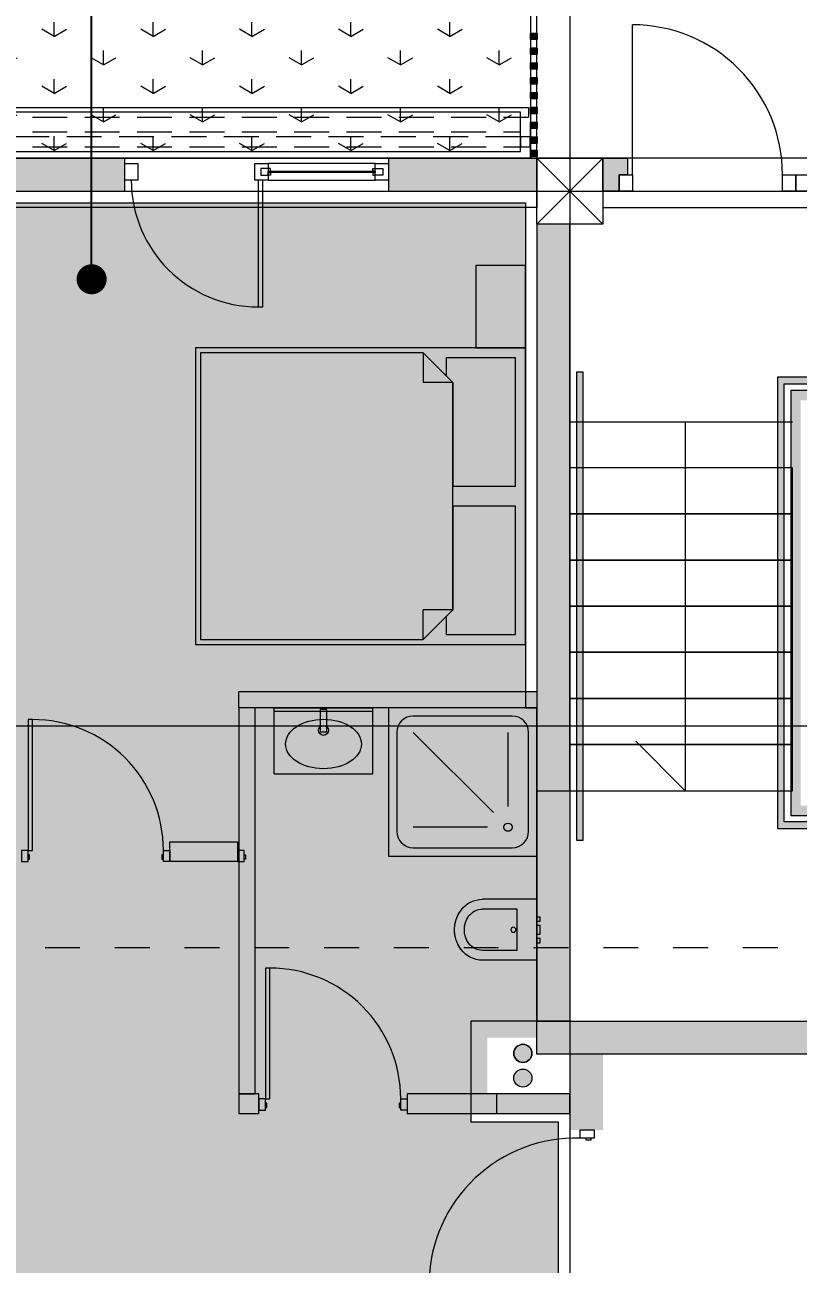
# Model space of a CAD drawing. Header units: millimetres. Extents: x 475159934 to 476245151, y 4620917055 to 4621447368.
# Drawn here: x 475237018 to 475241709, y 4620995421 to 4621002946 of the extents above; entities that cross this region are included whole.
import ezdxf

# ---------------------------------------------------------------- set-up
doc = ezdxf.new("R2010")
doc.units = ezdxf.units.MM
doc.header["$MEASUREMENT"] = 0
doc.linetypes.add('Dashed', pattern=[423.333333, 211.666667, -211.666667])
doc.linetypes.add('Hidden Line', pattern=[317.5, 211.666667, -105.833333])
for name, color, linetype, lineweight in [('2D Drafting - General_Pen_No__1_Pen_No__7', 7, 'Continuous', 0), ('2D Drafting - General_Pen_No__1_Pen_No__7_Pen_No__7', 7, 'Continuous', 0), ('2D Drafting - General_Pen_No__250_Pen_No__2_Pen_No__250', 7, 'Continuous', 0), ('2D Drafting - General_Pen_No__250_Pen_No__2_Pen_No__7', 7, 'Continuous', 0), ('2D Drafting - General_Pen_No__250_Pen_No__7_Pen_No__154', 154, 'Continuous', 0), ('2D Drafting - General_Pen_No__250_Pen_No__7_Pen_No__250', 7, 'Continuous', 0), ('2D Drafting - General_Pen_No__250_Pen_No__7_Pen_No__7', 7, 'Continuous', 0), ('2D Drafting - General_Pen_No__7_Pen_No__7_Pen_No__7', 7, 'Continuous', 0), ('Doors_Pen_No__7_Pen_No__7_Pen_No__7', 7, 'Continuous', 0), ('G-Anno-Nplt_Pen_No__151', 151, 'Continuous', 0), ('G-Anno-Nplt_Pen_No__250', 7, 'Continuous', 0), ('G-Anno-Nplt_Pen_No__4', 7, 'Continuous', 0), ('G-Anno-Nplt_Pen_No__7', 7, 'Continuous', 0), ('gegmebi_Pen_No__7_Pen_No__7', 7, 'Continuous', 0), ('kar-panjara_Pen_No__7_Pen_No__7_Pen_No__7', 7, 'Continuous', 0), ('New_0_Pen_No__250_Pen_No__255', 255, 'Continuous', 0), ('New_0_Pen_No__250_Pen_No__7', 7, 'Continuous', 0), ('New_2D Drafting - General_Pen_No__1', 1, 'Continuous', 0), ('New_2D Drafting - General_Pen_No__250_Pen_No__7_Pen_No__112', 112, 'Continuous', 0), ('New_2D Drafting - General_Pen_No__250_Pen_No__7_Pen_No__4', 7, 'Continuous', 0), ('New_2D Drafting - General_Pen_No__2_Pen_No__250', 7, 'Continuous', 0), ('New_2D Drafting - General_Pen_No__4', 7, 'Continuous', 0), ('New_Interior - Furniture _Pen_No__4', 7, 'Continuous', 0), ('New_shenobebi_Pen_No__1', 1, 'Continuous', 0), ('New_Structural - Bearing_Pen_No__250', 7, 'Continuous', 0), ('shaxtebi da milebi_Pen_No__1_Pen_No__1_Pen_No__1', 1, 'Continuous', 0), ('zoma_Pen_No__142', 142, 'Continuous', 0), ('zoma_Pen_No__5_Pen_No__5', 5, 'Continuous', 0)]:
    doc.layers.add(name, color=color, linetype=linetype, lineweight=lineweight)
for name, color, linetype, lineweight, true_color in [('New_2D Drafting - General_Pen_No__250_Pen_No__7_Pen_No__252', 7, 'Continuous', 0, 0x666666), ('New_Car-Art_Pen_No__252', 7, 'Continuous', 0, 0x666666), ('New_Interior - Furniture _Pen_No__252', 7, 'Continuous', 0, 0x666666), ('New_R03_Nakveti_Pen_No__252', 7, 'Continuous', 0, 0x666666), ('shaxtebi da milebi_Pen_No__1_Pen_No__1_Pen_No__252', 7, 'Continuous', 0, 0x666666)]:
    doc.layers.add(name, color=color, linetype=linetype, lineweight=lineweight, true_color=true_color)
for name, color, linetype in [('New_Interior - Furniture', 7, 'Continuous'), ('New_R03_Nakveti', 7, 'Continuous'), ('zoma', 7, 'Continuous')]:
    doc.layers.add(name, color=color, linetype=linetype)
doc.styles.add('GENERATED_STYLE_3', font='arial.ttf')
doc.dimstyles.new('GENERATED_STYLE__27', dxfattribs={"dimtxt": 0.18, "dimasz": 364.8, "dimexe": 0.18, "dimexo": 0.0625, "dimgap": 0, "dimtad": 0, "dimtih": 1, "dimtoh": 1, "dimdec": 4, "dimzin": 0, "dimdsep": 46, "dimcen": 0.09, "dimadec": 0, "dimazin": 0, "dimtfac": 1, "dimtdec": 4, "dimtmove": 0, "dimatfit": 3, "dimldrblk": 'ARROWHEAD_11', "dimfxl": 1, "dimtolj": 1, "dimtzin": 0, "dimarcsym": 0})
doc.dimstyles.new('GENERATED_STYLE__3', dxfattribs={"dimtxt": 200, "dimasz": 64.421331, "dimexe": 0.18, "dimexo": 3, "dimgap": 0, "dimtad": 1, "dimtih": 1, "dimtoh": 1, "dimlfac": 0.001, "dimzin": 0, "dimdsep": 46, "dimtxsty": 'GENERATED_STYLE_3', "dimblk": 'ARROWHEAD_2', "dimblk1": 'ARROWHEAD_2', "dimblk2": 'ARROWHEAD_2', "dimcen": 0.09, "dimclrd": 142, "dimclre": 142, "dimclrt": 142, "dimadec": 0, "dimazin": 0, "dimtfac": 1, "dimtdec": 4, "dimtmove": 0, "dimatfit": 3, "dimfxl": 1, "dimtolj": 1, "dimtzin": 0, "dimarcsym": 0})
doc.dimstyles.new('GENERATED_STYLE__6', dxfattribs={"dimtxt": 200, "dimasz": 64.421331, "dimexe": 0.18, "dimexo": 3, "dimgap": 0, "dimtad": 1, "dimlfac": 0.001, "dimzin": 0, "dimdsep": 46, "dimtxsty": 'GENERATED_STYLE_3', "dimblk": 'ARROWHEAD_2', "dimblk1": 'ARROWHEAD_2', "dimblk2": 'ARROWHEAD_2', "dimcen": 0.09, "dimclrd": 142, "dimclre": 142, "dimclrt": 142, "dimadec": 0, "dimazin": 0, "dimtfac": 1, "dimtdec": 4, "dimtmove": 0, "dimatfit": 3, "dimfxl": 1, "dimtolj": 1, "dimtzin": 0, "dimarcsym": 0})

# ---------------------------------------------------------------- blocks, each defined once
blk = doc.blocks.new('Bed Layout 23_5')
at = {"layer": 'New_R03_Nakveti_Pen_No__252', "color": 251, "linetype": 'Continuous', "lineweight": 0, "true_color": 0x666666}
for p, q in [((-900, 0), (-1399.9, 0)), ((-1399.9, 0), (-1399.9, -300)), ((-900, -300), (-900, 0)), ((900, 0), (-900, 0)), ((-900, 0), (-900, -2000)), ((900, -2000), (900, 0)), ((-1399.9, -300), (-900, -300)), ((-690, -440), (-870, -620)), ((0, -440), (-690, -440)), ((-690, -440), (-690, -620)), ((690, -440), (0, -440)), ((870, -620), (690, -440)), ((690, -440), (690, -620)), ((-870, -620), (-870, -1970)), ((-870, -620), (-690, -620)), ((870, -620), (690, -620)), ((870, -1970), (870, -620)), ((-900, -2000), (900, -2000)), ((-870, -1970), (0, -1970)), ((0, -1970), (870, -1970))]:
    blk.add_line(p, q, dxfattribs=at)
at = {"layer": 'New_R03_Nakveti_Pen_No__252', "color": 251, "linetype": 'Continuous', "lineweight": 0, "true_color": 0x666666, "flags": 128}
for points in [[(-60, -440), (-60, -60), (-840, -60), (-840, -480), (-730, -480), (-690, -440)], [(690, -440), (730, -480), (840, -480), (840, -60), (60, -60), (60, -440)]]:
    blk.add_lwpolyline(points, close=True, dxfattribs=at)
blk = doc.blocks.new('Shower Tray 26_6')
at = {"layer": 'New_Interior - Furniture _Pen_No__252', "color": 251, "linetype": 'Continuous', "lineweight": 0, "true_color": 0x666666}
for p, q in [((750, 850), (150, 850)), ((50, 750), (50, 150)), ((175, 300), (175, 750)), ((263.4, 263.4), (750, 750)), ((850, 150), (850, 750)), ((300, 175), (750, 175)), ((150, 50), (750, 50))]:
    blk.add_line(p, q, dxfattribs=at)
at = {"layer": 'New_Interior - Furniture _Pen_No__252', "color": 251, "linetype": 'Continuous', "lineweight": 0, "true_color": 0x666666, "flags": 128}
blk.add_lwpolyline([(900, 0), (900, 900), (0, 900), (0, 0)], close=True, dxfattribs=at)
at = {"layer": 'New_Interior - Furniture _Pen_No__252', "color": 251, "linetype": 'Continuous', "lineweight": 0, "true_color": 0x666666}
blk.add_circle((175, 175), 25, dxfattribs=at)
for centre, start, end in [((150, 750), 90, 180), ((750, 750), 0, 90), ((150, 150), 180, 270), ((750, 150), 270, 0)]:
    blk.add_arc(centre, 100, start, end, dxfattribs=at)
blk = doc.blocks.new('Multi-Basin Counter 26')
at = {"layer": 'New_Interior - Furniture _Pen_No__252', "color": 251, "linetype": 'Continuous', "lineweight": 0, "true_color": 0x666666}
for p, q in [((-300, 0), (300, 0)), ((-300, -400), (-300, 0)), ((300, -400), (300, 0)), ((-300, -20), (300, -20)), ((-300, -400), (300, -400))]:
    blk.add_line(p, q, dxfattribs=at)
at = {"layer": 'New_Interior - Furniture _Pen_No__252', "color": 251, "linetype": 'Continuous', "lineweight": 0, "true_color": 0x666666, "flags": 128}
blk.add_lwpolyline([(-20, -145), (20, -145), (20, -10), (-20, -10)], close=True, dxfattribs=at)
at = {"layer": 'New_Interior - Furniture _Pen_No__252', "color": 251, "linetype": 'Continuous', "lineweight": 0, "true_color": 0x666666}
blk.add_circle((0, -137.1895), 30, dxfattribs=at)
blk.add_ellipse((0, -220), major_axis=(230, 0), ratio=0.652173913, dxfattribs=at)
blk = doc.blocks.new('Bidet 26')
at = {"layer": 'New_Interior - Furniture _Pen_No__252', "color": 251, "linetype": 'Continuous', "lineweight": 0, "true_color": 0x666666}
for p, q in [((185, 0), (-185, 0)), ((-78.5, 20), (-74.5, 20)), ((-78.5, 0), (-78.5, 20)), ((-74.5, 20), (-65, 20)), ((-65, 20), (-55.5, 20)), ((-55.5, 20), (-51.5, 20)), ((-51.5, 0), (-51.5, 20)), ((-27, 20), (-19.1, 20)), ((-27, 0), (-27, 20)), ((-19.1, 20), (0, 20)), ((0, 20), (19.1, 20)), ((0, 0), (19.1, 0)), ((19.1, 20), (27, 20)), ((19.1, 0), (27, 0)), ((27, 0), (27, 20)), ((51.5, 20), (55.5, 20)), ((51.5, 0), (51.5, 20)), ((51.5, 0), (55.5, 0)), ((55.5, 20), (65, 20)), ((55.5, 0), (65, 0)), ((65, 20), (74.5, 20)), ((65, 0), (74.5, 0)), ((74.5, 20), (78.5, 20)), ((74.5, 0), (78.5, 0)), ((78.5, 0), (78.5, 20)), ((185, 0), (185, -330)), ((-185, 0), (-185, -330)), ((-78.5, 0), (-74.5, 0)), ((-74.5, 0), (-65, 0)), ((-65, 0), (-55.5, 0)), ((-55.5, 0), (-51.5, 0)), ((-27, 0), (-19.1, 0)), ((-19.1, 0), (0, 0)), ((-125, -120), (-125, -330)), ((-125, -120), (125, -120)), ((125, -120), (125, -330))]:
    blk.add_line(p, q, dxfattribs=at)
blk.add_circle((0, -142.5), 15, dxfattribs=at)
for centre, radius, start, end in [((-22.5, -330), 162.5, 180, 233.1301), ((-22.5, -330), 162.5, 180, 233.1301), ((-22.5, -330), 102.5, 180, 233.1301), ((22.5, -330), 102.5, 306.8699, 0), ((22.5, -330), 162.5, 306.8699, 0), ((0, -300), 140, 233.1301, 306.8699), ((0, -300), 200, 233.1301, 306.8699), ((0, -300), 200, 233.1301, 270)]:
    blk.add_arc(centre, radius, start, end, dxfattribs=at)
blk = doc.blocks.new('*D1558', base_point=(475826095.8, 4621095193.2))
at = {"layer": 'zoma_Pen_No__142', "color": 142, "linetype": 'Continuous', "lineweight": 0, "transparency": 16777216}
for p, q in [((475231236.5, 4621006290.2), (475231236.5, 4621006331.7)), ((475231300.1, 4621006290.2), (475231172.9, 4621006290.2)), ((475231278.9, 4621006265.8), (475231194.1, 4621006314.7)), ((475231236.5, 4620986935.6), (475231236.5, 4621006290.2)), ((475231300.1, 4620986935.6), (475231172.9, 4620986935.6)), ((475231194.1, 4620986960.1), (475231278.9, 4620986911.1)), ((475231236.5, 4620986894.2), (475231236.5, 4620986935.6))]:
    blk.add_line(p, q, dxfattribs=at)
at = {"layer": 'zoma_Pen_No__142', "color": 142, "lineweight": 0, "transparency": 16777216, "insert": (475231196.5, 4620996269.7), "char_height": 200, "attachment_point": 7, "rotation": 90, "style": 'GENERATED_STYLE_3'}
blk.add_mtext('\\A1;{\\pql;\\fArial|b0|i0|c204|p0;\\W1.000000;19.35}', dxfattribs=at)
blk = doc.blocks.new('ARROWHEAD_2')
at = {"color": 0, "linetype": 'Continuous', "lineweight": 0}
for p, q in [((0, 0), (-1, 0)), ((-0.38, -0.66), (0.38, 0.66))]:
    blk.add_line(p, q, dxfattribs=at)
blk = doc.blocks.new('*D1568', base_point=(475826095.8, 4621095193.2))
at = {"layer": 'zoma_Pen_No__142', "color": 142, "linetype": 'Continuous', "lineweight": 0, "transparency": 16777216}
for p, q in [((475232222.2, 4621005890.2), (475232095.1, 4621005890.2)), ((475232116.3, 4621005914.7), (475232201.1, 4621005865.8)), ((475232158.7, 4621002135.6), (475232158.7, 4621005890.2)), ((475232222.2, 4621002135.6), (475232095.1, 4621002135.6)), ((475232116.3, 4621002160.1), (475232201.1, 4621002111.1))]:
    blk.add_line(p, q, dxfattribs=at)
at = {"layer": 'zoma_Pen_No__142', "color": 142, "lineweight": 0, "transparency": 16777216, "char_height": 200, "attachment_point": 7, "rotation": 90, "style": 'GENERATED_STYLE_3'}
for s, insert in [('\\A1;{\\pql;\\fArial|b0|i0|c204|p0;\\W1.000000;0.40}', (475232118.7, 4621005331.9)), ('\\A1;{\\pql;\\fArial|b0|i0|c204|p0;\\W1.000000;3.75}', (475232118.7, 4621003746))]:
    blk.add_mtext(s, dxfattribs=dict(at, insert=insert))
blk = doc.blocks.new('*D1582', base_point=(475826095.8, 4621095193.2))
at = {"layer": 'zoma_Pen_No__142', "color": 142, "linetype": 'Continuous', "lineweight": 0, "transparency": 16777216}
for p, q in [((475233648.8, 4621009137.1), (475233599.9, 4621009052.3)), ((475233624.3, 4621009031.1), (475233624.3, 4621009158.3)), ((475240148.8, 4621009137.1), (475240099.9, 4621009052.3)), ((475240124.3, 4621009031.1), (475240124.3, 4621009158.3)), ((475233624.3, 4621009094.7), (475240124.3, 4621009094.7))]:
    blk.add_line(p, q, dxfattribs=at)
at = {"layer": 'zoma_Pen_No__142', "color": 142, "lineweight": 0, "transparency": 16777216, "char_height": 200, "attachment_point": 7, "style": 'GENERATED_STYLE_3'}
for s, insert in [('\\A1;{\\pql;\\fArial|b0|i0|c204|p0;\\W1.000000;6.50}', (475236607.4, 4621009134.7)), ('\\A1;{\\pql;\\fArial|b0|i0|c204|p0;\\W1.000000;0.40}', (475239566, 4621009134.7))]:
    blk.add_mtext(s, dxfattribs=dict(at, insert=insert))
blk = doc.blocks.new('*D1583', base_point=(475826095.8, 4621095193.2))
at = {"layer": 'zoma_Pen_No__142', "color": 142, "linetype": 'Continuous', "lineweight": 0, "transparency": 16777216}
for p, q in [((475240148.8, 4621009137.1), (475240099.9, 4621009052.3)), ((475240124.3, 4621009031.1), (475240124.3, 4621009158.3)), ((475240548.8, 4621009137.1), (475240499.9, 4621009052.3)), ((475240524.3, 4621009031.1), (475240524.3, 4621009158.3)), ((475240124.3, 4621009094.7), (475240524.3, 4621009094.7))]:
    blk.add_line(p, q, dxfattribs=at)
blk = doc.blocks.new('*D1584', base_point=(475826095.8, 4621095193.2))
at = {"layer": 'zoma_Pen_No__142', "color": 142, "linetype": 'Continuous', "lineweight": 0, "transparency": 16777216}
for p, q in [((475240548.8, 4621009137.1), (475240499.9, 4621009052.3)), ((475240524.3, 4621009031.1), (475240524.3, 4621009158.3)), ((475247048.8, 4621009137.1), (475246999.9, 4621009052.3)), ((475247024.3, 4621009031.1), (475247024.3, 4621009158.3)), ((475240524.3, 4621009094.7), (475247024.3, 4621009094.7))]:
    blk.add_line(p, q, dxfattribs=at)
at = {"layer": 'zoma_Pen_No__142', "color": 142, "lineweight": 0, "transparency": 16777216, "char_height": 200, "attachment_point": 7, "style": 'GENERATED_STYLE_3'}
for s, insert in [('\\A1;{\\pql;\\fArial|b0|i0|c204|p0;\\W1.000000;6.50}', (475243507.4, 4621009134.7)), ('\\A1;{\\pql;\\fArial|b0|i0|c204|p0;\\W1.000000;0.40}', (475246466, 4621009134.7))]:
    blk.add_mtext(s, dxfattribs=dict(at, insert=insert))
blk = doc.blocks.new('*D1607', base_point=(475826095.8, 4621095193.2))
at = {"layer": 'zoma_Pen_No__142', "color": 142, "linetype": 'Continuous', "lineweight": 0, "transparency": 16777216}
for p, q in [((475299200.3, 4621006290.2), (475299200.3, 4621006331.7)), ((475299263.8, 4621006290.2), (475299136.7, 4621006290.2)), ((475299242.6, 4621006265.8), (475299157.9, 4621006314.7)), ((475299200.3, 4620986935.6), (475299200.3, 4621006290.2)), ((475299263.8, 4620986935.6), (475299136.7, 4620986935.6)), ((475299157.9, 4620986960.1), (475299242.6, 4620986911.1)), ((475299200.3, 4620986894.2), (475299200.3, 4620986935.6))]:
    blk.add_line(p, q, dxfattribs=at)
at = {"layer": 'zoma_Pen_No__142', "color": 142, "lineweight": 0, "transparency": 16777216, "insert": (475299160.3, 4620996269.7), "char_height": 200, "attachment_point": 7, "rotation": 90, "style": 'GENERATED_STYLE_3'}
blk.add_mtext('\\A1;{\\pql;\\fArial|b0|i0|c204|p0;\\W1.000000;19.35}', dxfattribs=at)
blk = doc.blocks.new('*D1614', base_point=(475826095.8, 4621095193.2))
at = {"layer": 'zoma_Pen_No__142', "color": 142, "linetype": 'Continuous', "lineweight": 0, "transparency": 16777216}
for p, q in [((475298483.3, 4620996935.6), (475298356.1, 4620996935.6)), ((475298377.3, 4620996960.1), (475298462.1, 4620996911.1)), ((475298419.7, 4620995335.6), (475298419.7, 4620996935.6)), ((475298377.3, 4620995360.1), (475298462.1, 4620995311.1)), ((475298483.3, 4620995335.6), (475298356.1, 4620995335.6))]:
    blk.add_line(p, q, dxfattribs=at)
at = {"layer": 'zoma_Pen_No__142', "color": 142, "lineweight": 0, "transparency": 16777216, "insert": (475298379.7, 4620995868.7), "char_height": 200, "attachment_point": 7, "rotation": 90, "style": 'GENERATED_STYLE_3'}
blk.add_mtext('\\A1;{\\pql;\\fArial|b0|i0|c204|p0;\\W1.000000;1.60}', dxfattribs=at)
blk = doc.blocks.new('*D1615', base_point=(475826095.8, 4621095193.2))
at = {"layer": 'zoma_Pen_No__142', "color": 142, "linetype": 'Continuous', "lineweight": 0, "transparency": 16777216}
for p, q in [((475298483.3, 4621001735.6), (475298356.1, 4621001735.6)), ((475298377.3, 4621001760.1), (475298462.1, 4621001711.1)), ((475298419.7, 4620996935.6), (475298419.7, 4621001735.6)), ((475298483.3, 4620996935.6), (475298356.1, 4620996935.6)), ((475298377.3, 4620996960.1), (475298462.1, 4620996911.1))]:
    blk.add_line(p, q, dxfattribs=at)
at = {"layer": 'zoma_Pen_No__142', "color": 142, "lineweight": 0, "transparency": 16777216, "char_height": 200, "attachment_point": 7, "rotation": 90, "style": 'GENERATED_STYLE_3'}
for s, insert in [('\\A1;{\\pql;\\fArial|b0|i0|c204|p0;\\W1.000000;0.40}', (475298379.7, 4621001177.3)), ('\\A1;{\\pql;\\fArial|b0|i0|c204|p0;\\W1.000000;4.80}', (475298379.7, 4620999068.7))]:
    blk.add_mtext(s, dxfattribs=dict(at, insert=insert))
blk = doc.blocks.new('*D1616', base_point=(475826095.8, 4621095193.2))
at = {"layer": 'zoma_Pen_No__142', "color": 142, "linetype": 'Continuous', "lineweight": 0, "transparency": 16777216}
for p, q in [((475298483.3, 4621002135.6), (475298356.1, 4621002135.6)), ((475298377.3, 4621002160.1), (475298462.1, 4621002111.1)), ((475298419.7, 4621001735.6), (475298419.7, 4621002135.6)), ((475298483.3, 4621001735.6), (475298356.1, 4621001735.6)), ((475298377.3, 4621001760.1), (475298462.1, 4621001711.1))]:
    blk.add_line(p, q, dxfattribs=at)
blk = doc.blocks.new('*D1617', base_point=(475826095.8, 4621095193.2))
at = {"layer": 'zoma_Pen_No__142', "color": 142, "linetype": 'Continuous', "lineweight": 0, "transparency": 16777216}
for p, q in [((475298483.3, 4621005890.2), (475298356.1, 4621005890.2)), ((475298377.3, 4621005914.7), (475298462.1, 4621005865.8)), ((475298419.7, 4621002135.6), (475298419.7, 4621005890.2)), ((475298483.3, 4621002135.6), (475298356.1, 4621002135.6)), ((475298377.3, 4621002160.1), (475298462.1, 4621002111.1))]:
    blk.add_line(p, q, dxfattribs=at)
at = {"layer": 'zoma_Pen_No__142', "color": 142, "lineweight": 0, "transparency": 16777216, "char_height": 200, "attachment_point": 7, "rotation": 90, "style": 'GENERATED_STYLE_3'}
for s, insert in [('\\A1;{\\pql;\\fArial|b0|i0|c204|p0;\\W1.000000;0.40}', (475298379.7, 4621005331.9)), ('\\A1;{\\pql;\\fArial|b0|i0|c204|p0;\\W1.000000;3.75}', (475298379.7, 4621003746))]:
    blk.add_mtext(s, dxfattribs=dict(at, insert=insert))
blk = doc.blocks.new('ARROWHEAD_11')
at = {"color": 0, "linetype": 'Continuous', "lineweight": 0}
blk.add_line((0, 0), (-1, 0), dxfattribs=at)
at = {"color": 0, "linetype": 'Continuous', "lineweight": 0, "const_width": 0.25, "flags": 128}
blk.add_lwpolyline([(-0.125, 0, 1), (0.125, 0, 1)], format="xyb", close=True, dxfattribs=at)
blk = doc.blocks.new('Awning 26')
at = {"layer": 'New_Interior - Furniture _Pen_No__4', "color": 7, "linetype": 'Continuous', "lineweight": 0}
for p, q in [((0, 0), (40, 0)), ((0, -185), (0, 0)), ((40, 0), (40, -185)), ((6930, 0), (6970, 0)), ((6930, -185), (6930, 0)), ((6970, 0), (6970, -185)), ((40, -70), (100, -70)), ((40, -130), (40, -70)), ((100, -70), (100, -130)), ((6870, -70), (6930, -70)), ((6870, -130), (6870, -70)), ((6930, -70), (6930, -130)), ((100, -130), (40, -130)), ((6930, -130), (6870, -130)), ((40, -185), (0, -185)), ((6970, -185), (6930, -185)), ((50, -308.5), (50, -248.5)), ((50, -248.5), (100, -248.5)), ((6870, -248.5), (6920, -248.5)), ((6920, -308.5), (6920, -248.5)), ((50, -308.5), (6920, -308.5))]:
    blk.add_line(p, q, dxfattribs=at)
at = {"layer": 'New_Interior - Furniture _Pen_No__4', "color": 7, "linetype": 'Hidden Line', "lineweight": 0}
for p, q in [((100, -70), (6870, -70)), ((100, -130), (100, -70)), ((6870, -70), (6870, -130)), ((6870, -130), (100, -130)), ((100, -160), (6870, -160)), ((100, -248.5), (6870, -248.5))]:
    blk.add_line(p, q, dxfattribs=at)
at = {"layer": 'New_Interior - Furniture _Pen_No__4', "color": 7, "linetype": 'Continuous', "lineweight": 0, "flags": 128}
blk.add_lwpolyline([(100, -40), (6870, -40), (6870, -278.5), (100, -278.5)], close=True, dxfattribs=at)

msp = doc.modelspace()

# ---------------------------------------------------------------- hatches: boundary and pattern name
at = {"layer": '2D Drafting - General_Pen_No__250_Pen_No__2_Pen_No__7', "linetype": 'Continuous', "lineweight": 0}
for points in [[(475240124.336, 4620998896.893), (475240124.336, 4620998798.769), (475238316.267, 4620998798.769), (475238316.267, 4620998896.893)], [(475238316.267, 4620996455.604), (475238415.991, 4620996455.604), (475238415.991, 4620998798.769), (475238316.267, 4620998798.769)]]:
    msp.add_hatch(color=7, dxfattribs=at).paths.add_polyline_path(points)
at = {"layer": '2D Drafting - General_Pen_No__250_Pen_No__7_Pen_No__154', "linetype": 'Continuous', "lineweight": 0}
for points in [[(475240524.336, 4621002135.604), (475240674.169, 4621002135.604), (475240674.169, 4621002035.606), (475240624.171, 4621002035.606), (475240624.171, 4621001935.604), (475240524.336, 4621001935.604)], [(475240124.343, 4620998295.62), (475240324.343, 4620998295.62), (475240324.343, 4620996895.529), (475240124.343, 4620996895.529)]]:
    msp.add_hatch(color=154, dxfattribs=at).paths.add_polyline_path(points)
at = {"layer": '2D Drafting - General_Pen_No__250_Pen_No__7_Pen_No__7', "linetype": 'Continuous', "lineweight": 0}
for points in [[(475236024.333, 4621001935.604), (475237624.342, 4621001935.604), (475237624.342, 4621002135.604), (475236024.333, 4621002135.604)], [(475239224.342, 4621001935.604), (475240124.336, 4621001935.604), (475240124.336, 4621002135.604), (475239224.342, 4621002135.604)], [(475240124.336, 4621001735.604), (475240124.336, 4620998295.561), (475240324.336, 4620998295.561), (475240324.336, 4621001735.604)], [(475237898.504, 4620997985.604), (475238308.772, 4620997985.604), (475238308.772, 4620997865.604), (475237898.504, 4620997865.604)], [(475240124.322, 4620996895.98), (475239724.322, 4620996895.98), (475239724.322, 4620996355.961), (475240324.322, 4620996355.961), (475240324.322, 4620996455.604), (475239824.322, 4620996455.604), (475239824.322, 4620996795.792), (475240124.322, 4620996795.792)], [(475240524.336, 4620996695.529), (475240324.336, 4620996695.529), (475240324.336, 4620996235.604), (475240524.336, 4620996235.604)], [(475238438.008, 4620996335.604), (475238438.008, 4620996455.604), (475238316.267, 4620996455.604), (475238316.267, 4620996335.604)], [(475240324.336, 4620996455.604), (475239338.008, 4620996455.604), (475239338.008, 4620996335.604), (475240324.336, 4620996335.604)], [(475240324.336, 4620996455.604), (475239879.451, 4620996455.604), (475239879.451, 4620996335.604), (475240324.336, 4620996335.604)]]:
    msp.add_hatch(color=7, dxfattribs=at).paths.add_polyline_path(points)
at = {"layer": 'G-Anno-Nplt_Pen_No__151', "linetype": 'Continuous', "lineweight": 0, "true_color": 0x1f2f3f}
msp.add_hatch(color=169, dxfattribs=at).paths.add_polyline_path([(475233494.336, 4620994805.604), (475233494.336, 4621001665.604), (475233694.336, 4621001665.604), (475233694.336, 4621001865.604), (475240054.336, 4621001865.604), (475240054.336, 4620998798.769), (475240124.336, 4620998798.769), (475240124.336, 4620996895.98), (475239724.336, 4620996895.98), (475239724.336, 4620996285.604), (475240254.336, 4620996285.604), (475240254.336, 4620994805.604), (475236754.343, 4620994805.604), (475236754.343, 4620994165.416), (475233894.336, 4620994165.416), (475233894.336, 4620994505.604), (475233694.336, 4620994505.604), (475233694.336, 4620994805.604)])
at = {"layer": 'G-Anno-Nplt_Pen_No__7', "linetype": 'Continuous', "lineweight": 0}
msp.add_hatch(color=7, dxfattribs=at).paths.add_polyline_path([(475243224.336, 4620996695.529), (475240124.343, 4620996695.529), (475240124.343, 4620996895.529), (475243224.336, 4620996895.529)])
at = {"layer": 'New_0_Pen_No__250_Pen_No__255', "linetype": 'Continuous', "lineweight": 0}
for points in [[(475240085.821, 4621002895.257), (475240126.117, 4621002895.257), (475240126.117, 4621002855.604), (475240085.821, 4621002855.604)], [(475240085.821, 4621002805.257), (475240126.117, 4621002805.257), (475240126.117, 4621002765.604), (475240085.821, 4621002765.604)], [(475240085.821, 4621002715.257), (475240126.117, 4621002715.257), (475240126.117, 4621002675.604), (475240085.821, 4621002675.604)], [(475240085.821, 4621002625.257), (475240126.117, 4621002625.257), (475240126.117, 4621002585.604), (475240085.821, 4621002585.604)], [(475240085.821, 4621002535.257), (475240126.117, 4621002535.257), (475240126.117, 4621002495.604), (475240085.821, 4621002495.604)], [(475240085.821, 4621002445.257), (475240126.117, 4621002445.257), (475240126.117, 4621002405.604), (475240085.821, 4621002405.604)], [(475240085.821, 4621002355.257), (475240126.117, 4621002355.257), (475240126.117, 4621002315.604), (475240085.821, 4621002315.604)], [(475240085.821, 4621002265.257), (475240126.117, 4621002265.257), (475240126.117, 4621002225.604), (475240085.821, 4621002225.604)], [(475240085.821, 4621002184.614), (475240126.117, 4621002184.614), (475240126.117, 4621002144.961), (475240085.821, 4621002144.961)]]:
    msp.add_hatch(color=255, dxfattribs=at).paths.add_polyline_path(points)
at = {"layer": 'New_2D Drafting - General_Pen_No__1', "linetype": 'Continuous', "lineweight": 0}
msp.add_hatch(color=1, dxfattribs=at).paths.add_polyline_path([(475240364.336, 4620997995.561), (475240404.336, 4620997995.561), (475240404.336, 4621000835.561), (475240364.336, 4621000835.561)])
h = msp.add_hatch(color=1, dxfattribs=at)
h.paths.add_polyline_path([(475241584.336, 4620998065.454), (475241964.336, 4620998065.454), (475241964.336, 4620998195.561), (475241964.336, 4621000805.468), (475241584.336, 4621000805.468)])
h.paths.add_polyline_path([(475241924.336, 4620998105.454), (475241624.336, 4620998105.454), (475241624.336, 4621000765.468), (475241924.336, 4621000765.468)], flags=0)
h = msp.add_hatch(color=1, dxfattribs=at)
h.paths.add_polyline_path([(475241664.336, 4620998145.454), (475241884.336, 4620998145.454), (475241884.336, 4621000725.468), (475241664.336, 4621000725.468)])
h.paths.add_polyline_path([(475241724.336, 4620998205.454), (475241724.336, 4621000665.468), (475241824.336, 4621000665.468), (475241824.336, 4620998205.454)], flags=0)
at = {"layer": 'New_2D Drafting - General_Pen_No__250_Pen_No__7_Pen_No__112', "linetype": 'Continuous', "lineweight": 0}
h = msp.add_hatch(dxfattribs=at)
h.set_pattern_fill('GRASS', color=112, style=0, pattern_type=2)
h.set_pattern_definition([(90, (475826095.76, 4621095193.2), (-600, 0), [86.60254, -259.80762]), (90, (475826395.76, 4621095366.4), (-600, 0), [86.60254, -259.80762]), (30, (475826095.76, 4621095193.2), (-300, 519.61524), [86.60254, -259.80762]), (30, (475826095.76, 4621095539.6), (-300, 519.61524), [86.60254, -259.80762]), (150, (475826095.76, 4621095193.2), (300, 519.61524), [86.60254, -259.80762]), (150, (475826095.76, 4621095539.6), (300, 519.61524), [86.60254, -259.80762])])
h.paths.add_polyline_path([(475240085.821, 4621002135.604), (475233194.632, 4621002135.604), (475233194.632, 4621004635.604), (475240085.821, 4621004635.604)])
at = {"layer": 'shaxtebi da milebi_Pen_No__1_Pen_No__1_Pen_No__1', "linetype": 'Continuous', "lineweight": 0}
msp.add_hatch(color=1, dxfattribs=at).paths.add_polyline_path([(475240039.322, 4620996605.604, 1), (475240039.322, 4620996495.604, 1)])
at = {"layer": 'shaxtebi da milebi_Pen_No__1_Pen_No__1_Pen_No__252', "linetype": 'Continuous', "lineweight": 0, "true_color": 0x666666}
msp.add_hatch(color=251, dxfattribs=at).paths.add_polyline_path([(475240039.322, 4620996755.604, 1), (475240039.322, 4620996645.604, 1)])

# ---------------------------------------------------------------- linework, layer by layer
at = {"layer": '2D Drafting - General_Pen_No__1_Pen_No__7', "color": 7, "linetype": 'Continuous', "lineweight": 0}
for p, q in [((475240124.336, 4621001735.604), (475240524.336, 4621002135.604)), ((475240524.336, 4621001735.604), (475240124.336, 4621002135.604))]:
    msp.add_line(p, q, dxfattribs=at)
at = {"layer": '2D Drafting - General_Pen_No__1_Pen_No__7', "color": 7, "linetype": 'Continuous', "lineweight": 0, "flags": 128}
for points in [[(475240124.336, 4621001835.604), (475233624.336, 4621001835.604), (475233624.336, 4621002135.604), (475240124.336, 4621002135.604)], [(475240524.336, 4621001735.604), (475240124.336, 4621001735.604), (475240124.336, 4621002135.604), (475240524.336, 4621002135.604)], [(475240524.336, 4621001835.604), (475247024.336, 4621001835.604), (475247024.336, 4621002135.604), (475240524.336, 4621002135.604)]]:
    msp.add_lwpolyline(points, close=True, dxfattribs=at)
at = {"layer": '2D Drafting - General_Pen_No__1_Pen_No__7_Pen_No__7', "color": 7, "linetype": 'Continuous', "lineweight": 0}
msp.add_arc((475240362.584, 4620995293.326), 893.239, 88.396194, 178.396194, dxfattribs=at)
at = {"layer": '2D Drafting - General_Pen_No__250_Pen_No__2_Pen_No__250', "color": 7, "linetype": 'Continuous', "lineweight": 0, "flags": 128}
for points in [[(475240124.336, 4620998896.893), (475240124.336, 4620998798.769), (475238316.267, 4620998798.769), (475238316.267, 4620998896.893)], [(475238316.267, 4620996455.604), (475238415.991, 4620996455.604), (475238415.991, 4620998798.769), (475238316.267, 4620998798.769)]]:
    msp.add_lwpolyline(points, close=True, dxfattribs=at)
at = {"layer": '2D Drafting - General_Pen_No__250_Pen_No__7_Pen_No__250', "color": 7, "linetype": 'Continuous', "lineweight": 0, "flags": 128}
for points in [[(475236024.333, 4621001935.604), (475237624.342, 4621001935.604), (475237624.342, 4621002135.604), (475236024.333, 4621002135.604)], [(475239224.342, 4621001935.604), (475240124.336, 4621001935.604), (475240124.336, 4621002135.604), (475239224.342, 4621002135.604)], [(475240124.336, 4621001735.604), (475240124.336, 4620998295.561), (475240324.336, 4620998295.561), (475240324.336, 4621001735.604)], [(475240124.343, 4620998295.62), (475240324.343, 4620998295.62), (475240324.343, 4620996895.529), (475240124.343, 4620996895.529)], [(475237898.504, 4620997985.604), (475238308.772, 4620997985.604), (475238308.772, 4620997865.604), (475237898.504, 4620997865.604)], [(475238438.008, 4620996335.604), (475238438.008, 4620996455.604), (475238316.267, 4620996455.604), (475238316.267, 4620996335.604)], [(475240324.336, 4620996455.604), (475239338.008, 4620996455.604), (475239338.008, 4620996335.604), (475240324.336, 4620996335.604)], [(475240324.336, 4620996455.604), (475239879.451, 4620996455.604), (475239879.451, 4620996335.604), (475240324.336, 4620996335.604)]]:
    msp.add_lwpolyline(points, close=True, dxfattribs=at)
at = {"layer": '2D Drafting - General_Pen_No__250_Pen_No__7_Pen_No__7', "color": 7, "linetype": 'Continuous', "lineweight": 0, "flags": 128}
msp.add_lwpolyline([(475240524.336, 4621002135.604), (475240674.169, 4621002135.604), (475240674.169, 4621002035.606), (475240624.171, 4621002035.606), (475240624.171, 4621001935.604), (475240524.336, 4621001935.604)], close=True, dxfattribs=at)
at = {"layer": '2D Drafting - General_Pen_No__7_Pen_No__7_Pen_No__7', "color": 7, "linetype": 'Continuous', "lineweight": 0, "flags": 128}
msp.add_lwpolyline([(475239144.342, 4621002102.721), (475238494.342, 4621002102.714), (475238494.343, 4621002002.775), (475239144.343, 4621002002.782)], close=True, dxfattribs=at)
at = {"layer": '2D Drafting - General_Pen_No__7_Pen_No__7_Pen_No__7', "color": 7, "linetype": 'Continuous', "lineweight": 0}
for centre, radius, start, end in [((475238434.655, 4621002002.764), 770.311, 180.0038298, 270.0006501), ((475237064.682, 4620997933.339), 794.311, 359.9998025, 90.001484), ((475238504.186, 4620996424.478), 794.311, 359.9983245, 90.000006)]:
    msp.add_arc(centre, radius, start, end, dxfattribs=at)
at = {"layer": 'Doors_Pen_No__7_Pen_No__7_Pen_No__7', "color": 7, "linetype": 'Continuous', "lineweight": 0, "flags": 128}
for points in [[(475238461.321, 4621002002.764), (475238434.655, 4621002002.764), (475238434.663, 4621001232.452), (475238461.33, 4621001232.453)], [(475237038.015, 4620997933.338), (475237064.682, 4620997933.339), (475237064.661, 4620998727.65), (475237037.995, 4620998727.65)], [(475236998.506, 4620997865.604), (475237038.017, 4620997865.605), (475237038.015, 4620997933.338), (475236998.504, 4620997933.337)], [(475237038.017, 4620997880.005), (475237046.906, 4620997880.005), (475237046.905, 4620997906.672), (475237038.016, 4620997906.672)], [(475237850.106, 4620997880.003), (475237858.994, 4620997880.003), (475237858.994, 4620997906.67), (475237850.105, 4620997906.669)], [(475237898.506, 4620997865.604), (475237858.995, 4620997865.603), (475237858.993, 4620997933.336), (475237898.504, 4620997933.337)], [(475238308.771, 4620997865.604), (475238348.282, 4620997865.603), (475238348.284, 4620997933.336), (475238308.772, 4620997933.337)], [(475238357.171, 4620997880.003), (475238348.282, 4620997880.003), (475238348.283, 4620997906.67), (475238357.172, 4620997906.669)], [(475238477.519, 4620996424.478), (475238504.186, 4620996424.478), (475238504.186, 4620997218.789), (475238477.519, 4620997218.789)], [(475238438.008, 4620996356.745), (475238477.519, 4620996356.745), (475238477.519, 4620996424.478), (475238438.008, 4620996424.478)], [(475238477.519, 4620996371.145), (475238486.408, 4620996371.145), (475238486.408, 4620996397.812), (475238477.519, 4620996397.812)], [(475239289.608, 4620996371.122), (475239298.497, 4620996371.122), (475239298.497, 4620996397.788), (475239289.608, 4620996397.788)], [(475239338.008, 4620996356.722), (475239298.497, 4620996356.722), (475239298.497, 4620996424.455), (475239338.008, 4620996424.455)], [(475240472.25, 4620996235.604), (475240472.25, 4620996186.215), (475240387.584, 4620996186.215), (475240387.584, 4620996235.604)], [(475240454.25, 4620996175.104), (475240454.25, 4620996186.215), (475240420.917, 4620996186.215), (475240420.917, 4620996175.104)]]:
    msp.add_lwpolyline(points, close=True, dxfattribs=at)
at = {"layer": 'G-Anno-Nplt_Pen_No__250', "color": 7, "linetype": 'Continuous', "lineweight": 0, "flags": 128}
msp.add_lwpolyline([(475243224.336, 4620996695.529), (475240124.343, 4620996695.529), (475240124.343, 4620996895.529), (475243224.336, 4620996895.529)], close=True, dxfattribs=at)
at = {"layer": 'G-Anno-Nplt_Pen_No__4', "color": 7, "linetype": 'Continuous', "lineweight": 0, "flags": 128}
msp.add_lwpolyline([(475233494.336, 4620994805.604), (475233494.336, 4621001665.604), (475233694.336, 4621001665.604), (475233694.336, 4621001865.604), (475240054.336, 4621001865.604), (475240054.336, 4620998798.769), (475240124.336, 4620998798.769), (475240124.336, 4620996895.98), (475239724.336, 4620996895.98), (475239724.336, 4620996285.604), (475240254.336, 4620996285.604), (475240254.336, 4620994805.604), (475236754.343, 4620994805.604), (475236754.343, 4620994165.416), (475233894.336, 4620994165.416), (475233894.336, 4620994505.604), (475233694.336, 4620994505.604), (475233694.336, 4620994805.604)], close=True, dxfattribs=at)
at = {"layer": 'gegmebi_Pen_No__7_Pen_No__7', "color": 7, "linetype": 'Continuous', "lineweight": 0, "flags": 128}
for points in [[(475241674.336, 4621000255.561), (475240324.336, 4621000255.561), (475240324.336, 4621000535.561), (475241674.336, 4621000535.561)], [(475241024.336, 4621000535.561), (475241024.336, 4620998295.561), (475240724.336, 4620998595.561)]]:
    msp.add_lwpolyline(points, dxfattribs=at)
for points in [[(475241674.336, 4620999975.561), (475241674.336, 4621000255.561), (475240324.336, 4621000255.561), (475240324.336, 4620999975.561)], [(475241674.336, 4620999695.561), (475241674.336, 4620999975.561), (475240324.336, 4620999975.561), (475240324.336, 4620999695.561)], [(475241674.336, 4620999415.561), (475241674.336, 4620999695.561), (475240324.336, 4620999695.561), (475240324.336, 4620999415.561)], [(475241674.336, 4620999135.561), (475241674.336, 4620999415.561), (475240324.336, 4620999415.561), (475240324.336, 4620999135.561)], [(475241674.336, 4620998855.561), (475241674.336, 4620999135.561), (475240324.336, 4620999135.561), (475240324.336, 4620998855.561)], [(475241674.336, 4620998575.561), (475241674.336, 4620998855.561), (475240324.336, 4620998855.561), (475240324.336, 4620998575.561)], [(475241674.336, 4620998295.561), (475241674.336, 4620998575.561), (475240324.336, 4620998575.561), (475240324.336, 4620998295.561)]]:
    msp.add_lwpolyline(points, close=True, dxfattribs=at)
at = {"layer": 'kar-panjara_Pen_No__7_Pen_No__7_Pen_No__7', "color": 7, "linetype": 'Continuous', "lineweight": 0, "flags": 128}
for points in [[(475237624.342, 4621002102.722), (475237704.342, 4621002102.723), (475237704.343, 4621002002.723), (475237624.343, 4621002002.722)], [(475238414.342, 4621002102.774), (475238494.342, 4621002102.775), (475238494.343, 4621002002.775), (475238414.343, 4621002002.774)], [(475238449.343, 4621002032.774), (475238494.343, 4621002032.775), (475238494.343, 4621002047.775), (475238494.343, 4621002057.775), (475238509.343, 4621002057.775), (475238509.343, 4621002072.775), (475238449.343, 4621002072.774)], [(475239144.343, 4621002047.782), (475238494.343, 4621002047.775), (475238494.343, 4621002057.775), (475239144.343, 4621002057.782)], [(475238509.343, 4621002032.775), (475238494.343, 4621002032.775), (475238494.343, 4621002047.775), (475238509.343, 4621002047.775)], [(475239189.343, 4621002032.783), (475239144.343, 4621002032.782), (475239144.343, 4621002047.782), (475239144.343, 4621002057.782), (475239129.343, 4621002057.782), (475239129.343, 4621002072.782), (475239189.343, 4621002072.783)], [(475239129.343, 4621002032.782), (475239144.343, 4621002032.782), (475239144.343, 4621002047.782), (475239129.343, 4621002047.782)], [(475239144.342, 4621002102.721), (475239224.342, 4621002102.722), (475239224.343, 4621002002.722), (475239144.343, 4621002002.721)]]:
    msp.add_lwpolyline(points, close=True, dxfattribs=at)
at = {"layer": 'New_0_Pen_No__250_Pen_No__7', "color": 7, "linetype": 'Continuous', "lineweight": 0, "flags": 128}
for points in [[(475240085.821, 4621002895.257), (475240126.117, 4621002895.257), (475240126.117, 4621002855.604), (475240085.821, 4621002855.604)], [(475240085.821, 4621002805.257), (475240126.117, 4621002805.257), (475240126.117, 4621002765.604), (475240085.821, 4621002765.604)], [(475240085.821, 4621002715.257), (475240126.117, 4621002715.257), (475240126.117, 4621002675.604), (475240085.821, 4621002675.604)], [(475240085.821, 4621002625.257), (475240126.117, 4621002625.257), (475240126.117, 4621002585.604), (475240085.821, 4621002585.604)], [(475240085.821, 4621002535.257), (475240126.117, 4621002535.257), (475240126.117, 4621002495.604), (475240085.821, 4621002495.604)], [(475240085.821, 4621002445.257), (475240126.117, 4621002445.257), (475240126.117, 4621002405.604), (475240085.821, 4621002405.604)], [(475240085.821, 4621002355.257), (475240126.117, 4621002355.257), (475240126.117, 4621002315.604), (475240085.821, 4621002315.604)], [(475240085.821, 4621002265.257), (475240126.117, 4621002265.257), (475240126.117, 4621002225.604), (475240085.821, 4621002225.604)], [(475240085.821, 4621002184.614), (475240126.117, 4621002184.614), (475240126.117, 4621002144.961), (475240085.821, 4621002144.961)]]:
    msp.add_lwpolyline(points, close=True, dxfattribs=at)
at = {"layer": 'New_2D Drafting - General_Pen_No__250_Pen_No__7_Pen_No__252', "color": 251, "linetype": 'Continuous', "lineweight": 0, "true_color": 0x666666}
msp.add_lwpolyline([(475240124.197, 4621004805.584), (475242774.401, 4621004805.584), (475242774.401, 4621008424.574), (475244774.557, 4621009107.881), (475244774.557, 4621004805.584), (475247424.197, 4621004805.584), (475247424.197, 4621002135.584), (475240124.197, 4621002135.584)], close=True, dxfattribs=at)
at = {"layer": 'New_2D Drafting - General_Pen_No__250_Pen_No__7_Pen_No__4', "color": 7, "linetype": 'Continuous', "lineweight": 0, "flags": 128}
msp.add_lwpolyline([(475240085.821, 4621002135.604), (475233194.632, 4621002135.604), (475233194.632, 4621004635.604), (475240085.821, 4621004635.604)], close=True, dxfattribs=at)
at = {"layer": 'New_2D Drafting - General_Pen_No__4', "color": 7, "linetype": 'Continuous', "lineweight": 0, "flags": 128}
for points in [[(475240364.336, 4620997995.561), (475240404.336, 4620997995.561), (475240404.336, 4621000835.561), (475240364.336, 4621000835.561)], [(475241584.336, 4620998065.454), (475241964.336, 4620998065.454), (475241964.336, 4620998195.561), (475241964.336, 4621000805.468), (475241584.336, 4621000805.468)], [(475241924.336, 4620998105.454), (475241624.336, 4620998105.454), (475241624.336, 4621000765.468), (475241924.336, 4621000765.468)], [(475241664.336, 4620998145.454), (475241884.336, 4620998145.454), (475241884.336, 4621000725.468), (475241664.336, 4621000725.468)]]:
    msp.add_lwpolyline(points, close=True, dxfattribs=at)
at = {"layer": 'New_Car-Art_Pen_No__252', "color": 251, "linetype": 'Continuous', "lineweight": 0, "true_color": 0x666666}
msp.add_lwpolyline([(475240124.46, 4621002136.231), (475240124.46, 4621004805.704)], dxfattribs=at)
at = {"layer": 'New_shenobebi_Pen_No__1', "color": 1, "linetype": 'Dashed', "lineweight": 0}
msp.add_lwpolyline([(475301569.026, 4621001495.569), (475255555.776, 4621001495.569), (475255555.776, 4620997340.933), (475228397.958, 4620997340.933)], dxfattribs=at)
at = {"layer": 'New_Structural - Bearing_Pen_No__250', "color": 7, "linetype": 'Continuous', "lineweight": 0}
for p, q in [((475240704.169, 4621002035.557), (475240704.141, 4621002945.557)), ((475240674.166, 4621002135.556), (475240674.169, 4621002035.556)), ((475240624.169, 4621002035.555), (475240704.169, 4621002035.557)), ((475240674.169, 4621002035.556), (475240624.169, 4621002035.555)), ((475240674.169, 4621002035.556), (475240624.169, 4621002035.555)), ((475240624.172, 4621001935.555), (475240624.169, 4621002035.555)), ((475240624.169, 4621002035.555), (475240624.172, 4621001935.555)), ((475240624.169, 4621002035.555), (475240624.172, 4621001935.555)), ((475240704.169, 4621002035.557), (475240704.172, 4621001935.555)), ((475241614.169, 4621002035.585), (475241694.169, 4621002035.588)), ((475241614.172, 4621001935.585), (475241614.169, 4621002035.585)), ((475241694.169, 4621002035.588), (475241694.172, 4621001935.588)), ((475240704.172, 4621001935.555), (475240624.172, 4621001935.555)), ((475241694.172, 4621001935.588), (475241614.172, 4621001935.585))]:
    msp.add_line(p, q, dxfattribs=at)
msp.add_lwpolyline([(475242144.172, 4621001935.602), (475241694.172, 4621001935.588), (475241694.169, 4621002035.588), (475242144.169, 4621002035.602)], close=True, dxfattribs=at)
msp.add_arc((475240704.169, 4621002035.557), 910, 0.0017667, 90.0017667, dxfattribs=at)
at = {"layer": 'shaxtebi da milebi_Pen_No__1_Pen_No__1_Pen_No__1', "color": 1, "linetype": 'Continuous', "lineweight": 0, "flags": 128}
msp.add_lwpolyline([(475240039.322, 4620996605.604, -1), (475240039.322, 4620996495.604, -1)], format="xyb", close=True, dxfattribs=at)
at = {"layer": 'shaxtebi da milebi_Pen_No__1_Pen_No__1_Pen_No__252', "color": 251, "linetype": 'Continuous', "lineweight": 0, "true_color": 0x666666, "flags": 128}
for points in [[(475240039.322, 4620996755.604, 1), (475240039.322, 4620996645.604, 1)], [(475240039.322, 4620996755.604, -1), (475240039.322, 4620996645.604, -1)]]:
    msp.add_lwpolyline(points, format="xyb", close=True, dxfattribs=at)
at = {"layer": 'zoma_Pen_No__5_Pen_No__5', "color": 5, "linetype": 'Continuous', "lineweight": 0}
for p, q in [((475240324.343, 4621010516.418), (475240324.343, 4620982252.152)), ((475229343.792, 4621001935.604), (475300771.399, 4621001935.604)), ((475229343.792, 4620998690.239), (475300771.399, 4620998690.239))]:
    msp.add_line(p, q, dxfattribs=at)

# ---------------------------------------------------------------- block references
at = {"layer": 'New_Interior - Furniture', "color": 7, "linetype": 'Continuous', "lineweight": 0, "xscale": -1, "zscale": 1000, "rotation": 180}
msp.add_blockref('Awning 26', (475233154.336, 4621002135.604), dxfattribs=at)
at = {"layer": 'New_Interior - Furniture', "color": 1, "linetype": 'Continuous', "lineweight": 0, "zscale": 1000}
msp.add_blockref('Multi-Basin Counter 26', (475238829.979, 4620998798.769), dxfattribs=at)
at = {"layer": 'New_Interior - Furniture', "color": 1, "linetype": 'Continuous', "lineweight": 0, "zscale": 1000, "rotation": 90}
msp.add_blockref('Shower Tray 26_6', (475240124.336, 4620997898.769), dxfattribs=at)
at = {"layer": 'New_Interior - Furniture', "color": 1, "linetype": 'Continuous', "lineweight": 0, "xscale": -1, "zscale": 1000, "rotation": 270}
msp.add_blockref('Bidet 26', (475240124.336, 4620997451.059), dxfattribs=at)
at = {"layer": 'New_R03_Nakveti', "color": 7, "linetype": 'Continuous', "lineweight": 0, "zscale": 1000, "rotation": 269.9970273048938}
msp.add_blockref('Bed Layout 23_5', (475240054.383, 4621000083.887), dxfattribs=at)

# ---------------------------------------------------------------- dimensions: what is measured, and where the dimension line sits
at = {"layer": 'zoma', "color": 142, "linetype": 'Continuous', "lineweight": 0}
for base, p1, p2, picture, middle in [((475240124.336, 4621009094.704), (475233624.336, 4620988712.752), (475240124.336, 4620988712.752), '*D1582', (475236866.332, 4621009234.704)), ((475247024.336, 4621009094.704), (475240524.336, 4620988712.765), (475247024.336, 4620988712.752), '*D1584', (475243766.332, 4621009234.704)), ((475240524.336, 4621009094.704), (475240124.336, 4620988712.752), (475240524.336, 4620988712.765), '*D1583', (475239824.915, 4621009234.704))]:
    dim = msp.add_linear_dim(base=base, p1=p1, p2=p2, dimstyle='GENERATED_STYLE__3', dxfattribs=at)
    dim.commit()
    dim.dimension.update_dxf_attribs({"geometry": picture, "text_midpoint": middle, "dimtype": 160})
for base, p1, p2, picture, middle in [((475231236.521, 4621006290.239), (475232908.837, 4620986935.604), (475254624.343, 4621006290.239), '*D1558', (475231096.521, 4620996604.749)), ((475299200.263, 4621006290.239), (475232908.837, 4620986935.604), (475254624.343, 4621006290.239), '*D1607', (475299060.263, 4620996604.749)), ((475232158.674, 4621005890.239), (475233224.343, 4621002135.604), (475254624.343, 4621005890.239), '*D1568', (475232018.674, 4621004004.918)), ((475298419.678, 4621005890.239), (475233224.343, 4621002135.604), (475254624.343, 4621005890.239), '*D1617', (475298279.678, 4621004004.918)), ((475298419.678, 4621002135.604), (475232908.837, 4621001735.604), (475233224.343, 4621002135.604), '*D1616', (475298279.678, 4621001436.183)), ((475298419.678, 4621001735.604), (475232908.837, 4620996935.606), (475232908.837, 4621001735.604), '*D1615', (475298279.678, 4620999327.601)), ((475298419.678, 4620996935.606), (475232909.092, 4620995335.604), (475232908.837, 4620996935.606), '*D1614', (475298279.678, 4620996127.601))]:
    dim = msp.add_linear_dim(base=base, p1=p1, p2=p2, angle=90, dimstyle='GENERATED_STYLE__6', dxfattribs=at)
    dim.commit()
    dim.dimension.update_dxf_attribs({"geometry": picture, "text_midpoint": middle, "dimtype": 160, "text_rotation": 90})

# ---------------------------------------------------------------- leaders
at = {"layer": 'New_2D Drafting - General_Pen_No__2_Pen_No__250', "color": 7, "linetype": 'Continuous', "lineweight": 0, "annotation_type": 0, "has_hookline": 1, "hookline_direction": 0, "text_width": 1944.787}
msp.add_leader([(475237423.626, 4621001400.54), (475237423.626, 4621006381.077), (475238423.626, 4621006332.014)], dimstyle='GENERATED_STYLE__27', dxfattribs=at)

doc.saveas('drawing.dxf')
